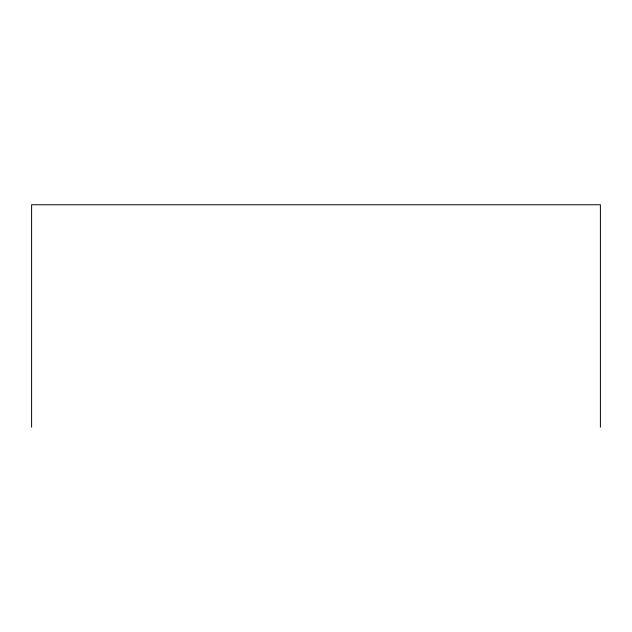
<?xml version="1.0" encoding="UTF-8"?>
<svg xmlns="http://www.w3.org/2000/svg" width="632" height="632" viewBox="0 0 632 632"><rect width="100%" height="100%" fill="white"/><g stroke="black" fill="none" stroke-linecap="round" stroke-linejoin="round"><path stroke-width="0.95" d="M600.4 427.232L600.4 204.768L31.6 204.768L31.6 427.232"/></g></svg>
